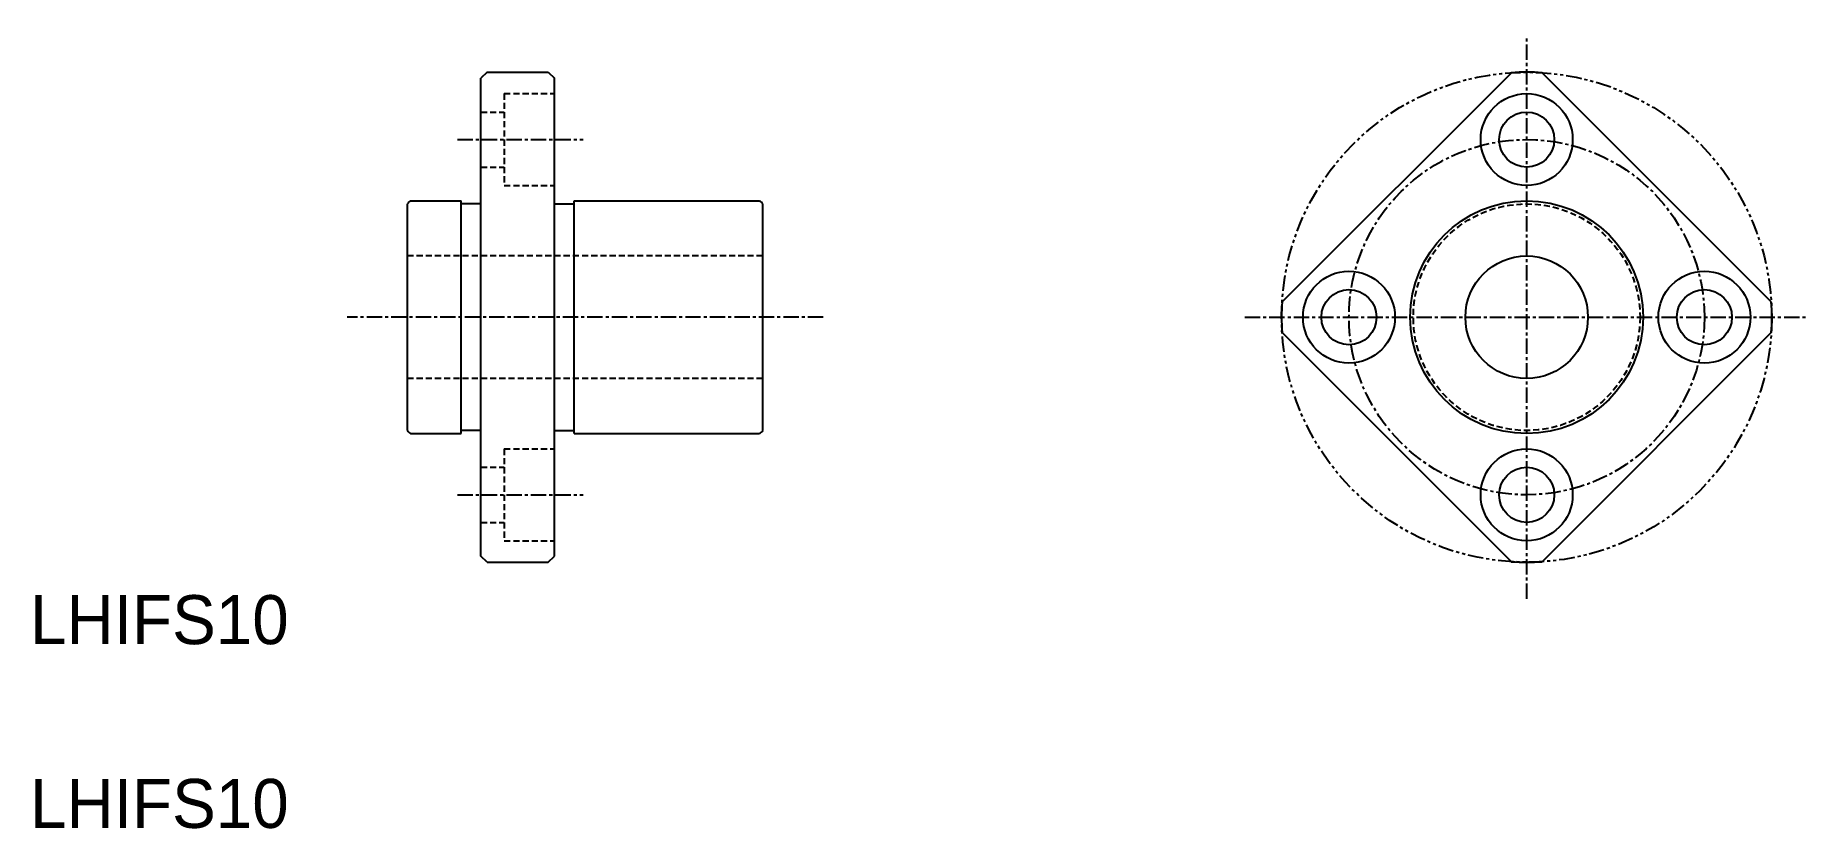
# Model space of a CAD drawing. Extents: x 216 to 360, y 127 to 191.
import ezdxf

# ---------------------------------------------------------------- set-up
doc = ezdxf.new("R2010")
doc.units = 0
for name, pattern in [('CENTER', [2, 1.25, -0.25, 0.25, -0.25]), ('DASHED', [0.75, 0.5, -0.25]), ('PHANTOM', [2.5, 1.25, -0.25, 0.25, -0.25, 0.25, -0.25])]:
    doc.linetypes.add(name, pattern=pattern)
doc.layers.get('0').update_dxf_attribs({"linetype": 'CONTINUOUS'})
doc.layers.add('CENTER', color=1, linetype='CENTER')

msp = doc.modelspace()

# ---------------------------------------------------------------- linework, layer by layer
at = {"color": 7, "linetype": 'CONTINUOUS'}
for p, q in [((252.35, 188.32), (251.85, 187.82)), ((252.35, 188.32), (257.35, 188.32)), ((257.35, 188.32), (257.85, 187.82)), ((335.93, 188.28), (317.22, 169.57)), ((357.14, 169.57), (338.43, 188.28)), ((251.85, 148.82), (251.85, 187.82)), ((257.85, 148.82), (257.85, 187.82)), ((245.85, 159.07), (245.85, 177.57)), ((246.1, 177.82), (250.25, 177.82)), ((250.25, 158.82), (250.25, 177.82)), ((251.85, 177.57), (250.25, 177.57)), ((257.85, 177.57), (259.45, 177.57)), ((259.45, 158.82), (259.45, 177.82)), ((259.45, 177.82), (274.59, 177.82)), ((274.85, 159.07), (274.85, 177.57)), ((335.93, 148.36), (317.22, 167.07)), ((357.14, 167.07), (338.43, 148.36)), ((246.1, 158.82), (250.25, 158.82)), ((251.85, 159.07), (250.25, 159.07)), ((257.85, 159.07), (259.45, 159.07)), ((259.45, 158.82), (274.59, 158.82)), ((252.35, 148.32), (251.85, 148.82)), ((252.35, 148.32), (257.35, 148.32)), ((257.35, 148.32), (257.85, 148.82))]:
    msp.add_line(p, q, dxfattribs=at)
at = {"color": 3, "linetype": 'DASHED'}
for p, q in [((253.75, 186.57), (253.75, 179.07)), ((253.75, 186.57), (257.85, 186.57)), ((251.85, 185.07), (253.75, 185.07)), ((251.85, 180.57), (253.75, 180.57)), ((253.75, 179.07), (257.85, 179.07)), ((274.85, 173.32), (245.85, 173.32)), ((274.85, 163.32), (245.85, 163.32)), ((253.75, 157.57), (253.75, 150.07)), ((253.75, 157.57), (257.85, 157.57)), ((251.85, 156.07), (253.75, 156.07)), ((251.85, 151.57), (253.75, 151.57)), ((253.75, 150.07), (257.85, 150.07))]:
    msp.add_line(p, q, dxfattribs=at)
msp.add_line((245.85, 164.32), (245.85, 164.32))
at = {"color": 3, "linetype": 'PHANTOM'}
msp.add_circle((337.18, 168.32), 20, dxfattribs=at)
at = {"color": 7, "linetype": 'CONTINUOUS'}
for centre, radius in [((337.18, 182.82), 3.75), ((337.18, 182.82), 2.25), ((337.18, 168.32), 9.5), ((337.18, 168.32), 5), ((322.68, 168.32), 3.75), ((351.68, 168.32), 3.75), ((322.68, 168.32), 2.25), ((351.68, 168.32), 2.25), ((337.18, 153.82), 3.75), ((337.18, 153.82), 2.25)]:
    msp.add_circle(centre, radius, dxfattribs=at)
at = {"color": 3, "linetype": 'DASHED'}
msp.add_circle((337.18, 168.32), 9.25, dxfattribs=at)
at = {"color": 7, "linetype": 'CONTINUOUS'}
for centre, radius, start, end in [((337.18, 168.32), 20, 86.4096, 93.5904), ((246.6, 177.07), 0.9, 123.5573, 146.4427), ((274.1, 177.07), 0.9, 33.5573, 56.4427), ((337.18, 168.32), 20, 176.4096, 183.5904), ((337.18, 168.32), 20, 356.4096, 3.5904), ((246.6, 159.57), 0.9, 213.5573, 236.4427), ((274.1, 159.57), 0.9, 303.5573, 326.4427), ((337.18, 168.32), 20, 266.4096, 273.5904)]:
    msp.add_arc(centre, radius, start, end, dxfattribs=at)
at = {"layer": 'CENTER', "color": 1, "linetype": 'CENTER'}
for p, q in [((337.18, 145.32), (337.18, 191.32)), ((249.93, 182.82), (260.19, 182.82)), ((279.78, 168.32), (240.95, 168.32)), ((314.18, 168.32), (360.18, 168.32)), ((249.93, 153.82), (260.19, 153.82))]:
    msp.add_line(p, q, dxfattribs=at)
msp.add_circle((337.18, 168.32), 14.5, dxfattribs=at)

# ---------------------------------------------------------------- texts
at = {"color": 7, "linetype": 'CONTINUOUS'}
for p in [(215.06, 141.63), (215.06, 126.63)]:
    msp.add_text('LHIFS10', height=4, dxfattribs=at).set_placement(p)

doc.saveas('drawing.dxf')
